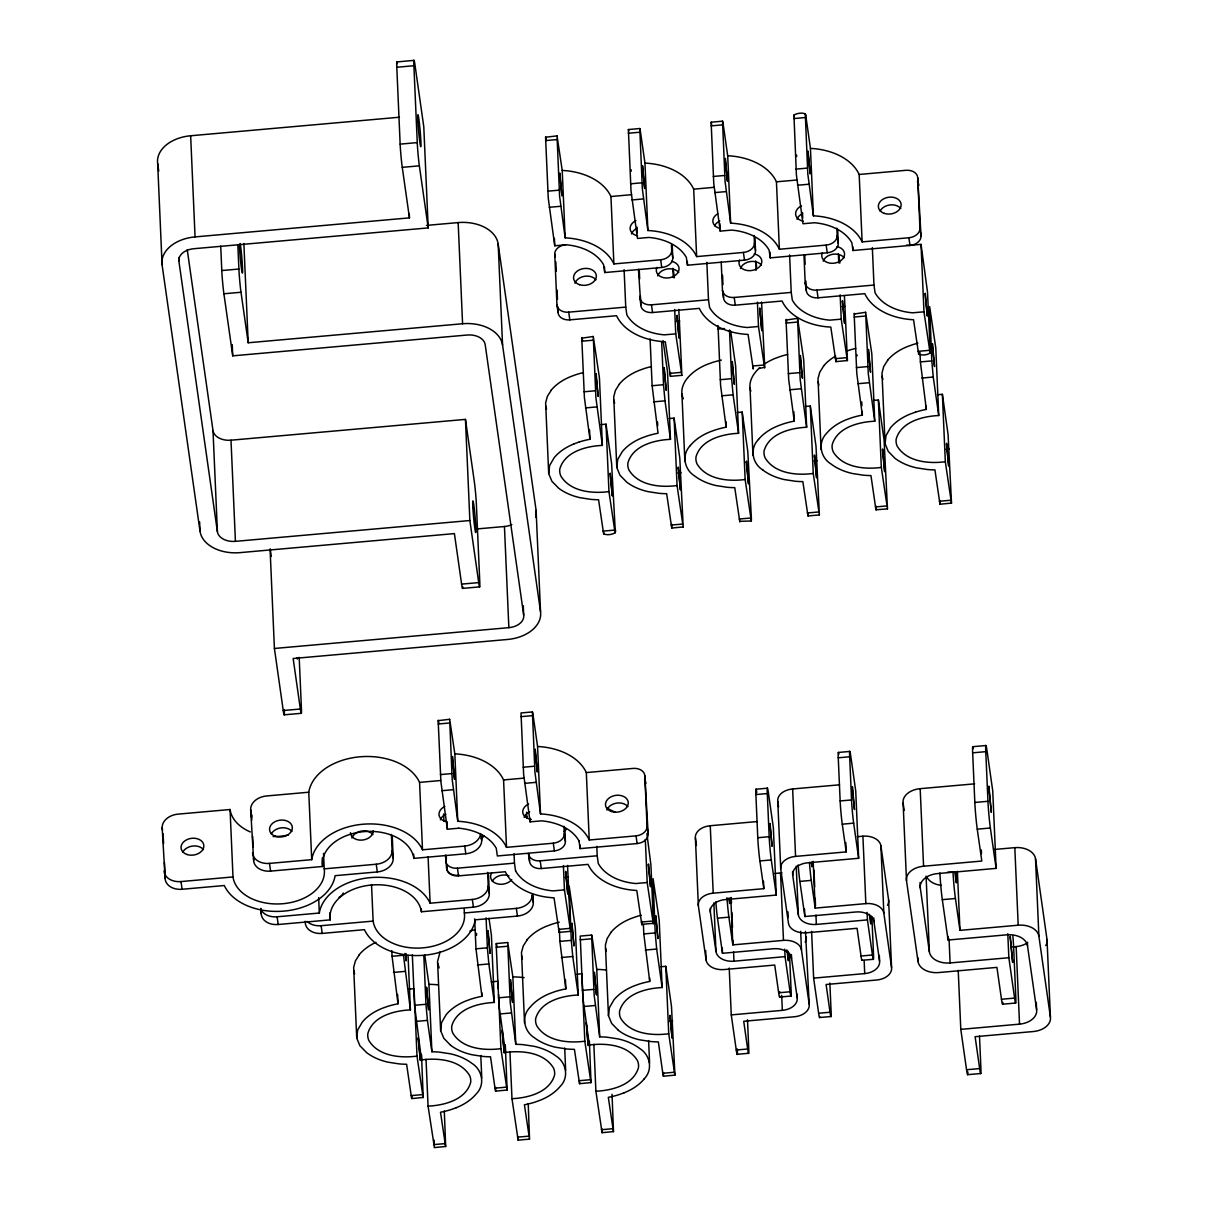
<?xml version="1.0" encoding="UTF-8"?>
<svg xmlns="http://www.w3.org/2000/svg" width="1208" height="1208" viewBox="0 0 1208 1208"><rect width="100%" height="100%" fill="white"/><g stroke="black" fill="none" stroke-linecap="round" stroke-linejoin="round"><path stroke-width="1.5" d="M579.689 1082.021L579.508 1083.697L574.434 1049.359A68.901 46.629 -2.5 0 1 566.884 1048.982L555.906 1047.306A51.551 34.896 -2.5 0 1 534.404 1037.763C523.879 1031.285 520.965 1016.185 530.101 1007.215A51.899 35.123 -2.5 0 1 549.972 993.459L555.046 991.602A67.104 45.421 -2.5 0 1 565.827 988.884L565.419 979.507M603.834 532.411C601.554 536.095 618.707 535.416 615.174 529.376L611.595 463.404L606.023 424.174L601.131 424.612M808.107 514.276L807.986 515.952L802.852 481.614A68.901 46.629 -2.5 0 1 795.302 481.252L784.324 479.561A51.551 34.896 -2.5 0 1 762.822 470.018M753.354 367.851L753.233 368.999L748.069 334.45A57.305 38.792 -2.5 0 1 699.326 308.372L652.562 312.525A11.461 8.426 -8.1 0 1 640.784 305.096L638.473 269.308M918.835 353.159C916.706 355.967 933.618 356.043 930.175 349.595L927.502 291.974L921.025 244.378L909.624 245.39A47.988 32.48 -2.5 0 1 906.634 245.058M434.336 1146.905L428.07 1106.12L426.031 1059.295M642.052 924.331L653.452 923.32L650.916 865.004L646.899 833.671M740.006 521.312L751.301 520.995L751.406 518.685L747.782 451.309L742.195 412.079L737.318 412.517M457.772 821.274L454.827 753.852L449.663 719.288L452.185 779.432L457.772 821.274A57.305 38.792 -2.5 0 1 506.514 847.352L553.279 843.199A11.461 8.426 -8.1 0 0 564.317 833.762L563.985 826.272M565.148 237.855L562.218 170.434L557.039 135.87L559.576 196.013L565.148 237.855A57.305 38.792 -2.5 0 1 613.89 263.933L660.655 259.78A11.461 8.426 -8.1 0 0 671.693 250.343L671.452 244.726M602.384 445.405L599.44 377.968L593.279 336.488L595.906 397.794L602.384 445.405C586.529 446.084 564.861 451.535 559.832 468.87A27.558 18.648 -2.5 0 0 560.859 476.058C570.387 491.792 592.449 493.785 608.953 491.596L615.114 533.09M515.786 1044.316L512.856 976.879L507.722 942.542L510.244 1002.685L515.786 1044.316A68.901 46.629 -2.5 0 1 523.351 1044.678L534.329 1046.37A51.551 34.896 -2.5 0 1 555.831 1055.913C566.341 1062.391 569.255 1077.491 560.135 1086.46A51.899 35.123 -2.5 0 1 540.248 1100.216L535.189 1102.058A67.104 45.421 -2.5 0 1 524.408 1104.792L529.542 1139.144L528.213 1103.583M563.396 865.532L564.453 889.873L570.599 931.353L567.534 865.426M674.668 309.505L675.74 333.861L681.886 375.341L678.821 309.399M674.109 418.119L677.054 485.556L683.199 527.035L679.802 458.164L674.109 418.119L669.217 418.557M718.02 325.526L720.602 385.548L726.144 427.179A67.104 45.421 -2.5 0 0 715.362 429.912L710.289 431.739A51.899 35.123 -2.5 0 0 690.342 445.495M810.296 406.039L813.241 473.461L819.386 514.94L815.989 446.084L810.296 406.039L805.404 406.462M874.758 421.214L871.814 353.778L865.653 312.298L868.28 373.619L874.758 421.214C858.903 421.894 837.235 427.345 832.206 444.68A27.558 18.648 -2.5 0 0 833.233 451.883C842.761 467.602 864.822 469.61 881.327 467.421L887.487 508.9L884.075 440.029L878.382 399.984L873.505 400.422M557.054 135.885L545.563 137.229L548.266 198.203L554.744 245.798L566.144 244.786A47.988 32.48 -2.5 0 1 603.623 264.854L604.74 272.555L661.758 267.481A11.461 8.426 -8.1 0 0 672.796 258.044L672.222 244.937M754.109 235.5L754.441 243.004A11.461 8.426 -8.1 0 1 743.403 252.442L696.639 256.594A57.305 38.792 -2.5 0 0 647.896 230.517L644.951 163.08L640.164 129.709L639.787 128.531L628.386 129.543L631.014 190.849L637.477 238.444L648.892 237.432A47.988 32.48 -2.5 0 1 686.355 257.515L687.488 265.201L744.505 260.143A11.461 8.426 -8.1 0 0 755.529 250.705L754.955 237.583M639.787 128.531L642.324 188.674L647.896 230.517M593.279 336.488L581.773 338.195L584.415 397.643L589.957 439.274A67.104 45.421 -2.5 0 0 579.176 441.992M449.663 719.288L438.172 720.648L440.89 781.621L447.353 829.216L458.753 828.205M836.857 228.161L837.189 235.651A11.461 8.426 -8.1 0 1 826.151 245.088L779.386 249.241A57.305 38.792 -2.5 0 0 730.644 223.163L727.699 155.741L722.913 122.355L722.535 121.177L711.135 122.204L713.762 183.51L720.225 231.106L731.625 230.094A47.988 32.48 -2.5 0 1 769.103 250.162L770.221 257.863L827.238 252.789A11.461 8.426 -8.1 0 0 838.276 243.352L837.703 230.245M722.535 121.177L725.057 181.321L730.644 223.163M537.575 746.499A57.305 38.792 -2.5 0 1 586.318 772.576L633.083 768.424A11.461 8.426 -8.1 0 1 644.846 775.838L647.05 826.408A11.461 8.426 -8.1 0 1 636.027 835.86L589.247 840.013A57.305 38.792 -2.5 0 0 540.52 813.935L537.575 746.499L532.788 713.128L532.411 711.935L521.01 712.962L523.623 774.268L530.101 821.863L541.501 820.851A47.988 32.48 -2.5 0 1 578.979 840.919M681.886 375.326L670.425 376.337L670.546 372.638M532.411 711.935L534.933 772.093L540.52 813.935M793.928 114.851L796.404 174.994L802.973 223.752L814.373 222.74A47.988 32.48 -2.5 0 1 851.851 242.808L852.969 250.509L909.986 245.451A11.461 8.426 -8.1 0 0 921.025 235.998L917.718 177.727A11.461 8.426 -8.1 0 0 905.94 170.313L859.175 174.465A57.305 38.792 -2.5 0 0 810.447 148.388L805.947 116.814C807.744 110.336 791.829 113.975 794.26 116.028M805.283 113.824L807.805 173.982L813.392 215.824A57.305 38.792 -2.5 0 1 862.119 241.902L908.884 237.749A11.461 8.426 -8.1 0 0 919.922 228.297L917.718 177.727M421.501 1054.554L423.208 1097.468L411.686 1098.585L411.853 1096.305M507.707 942.542L496.307 943.554L496.186 944.701L498.934 1004.86L505.412 1052.47C521.916 1050.28 543.977 1052.274 553.506 1068.008A27.558 18.648 -2.5 0 1 554.532 1075.196C549.504 1092.53 527.836 1097.996 511.981 1098.676L509.942 1051.836M683.245 526.93L671.739 528.047L671.859 524.347M758.926 368.485L764.74 367.292L761.569 302.06M813.241 473.461C796.736 475.65 774.675 473.657 765.132 457.923A27.558 18.648 -2.5 0 1 764.12 450.735C769.134 433.385 790.817 427.934 806.657 427.255L803.713 359.833L797.567 318.353L786.061 320.06L788.688 379.508L794.245 421.139A67.104 45.421 -2.5 0 0 783.464 423.857L778.39 425.699A51.899 35.123 -2.5 0 0 758.443 439.44M434.231 1147.6L445.676 1146.467L444.302 1111.043M797.567 318.353L800.194 379.659L806.657 427.255M445.42 855.158L446.764 868.476A11.461 8.426 -8.1 0 0 458.542 875.891L505.306 871.738A57.305 38.792 -2.5 0 0 554.034 897.816L559.198 932.365L559.289 929.39M505.321 1045.222L507.118 1090.024L495.597 1091.141L495.718 1087.442M644.045 1079.001C653.15 1070.062 650.281 1054.886 639.696 1048.484A51.551 34.896 -2.5 0 0 618.224 1038.925L607.262 1037.234A68.901 46.629 -2.5 0 0 599.697 1036.857L596.767 969.435L592.011 936.275L591.633 935.083L580.217 936.094L582.845 997.415L589.323 1045.011C605.827 1042.836 627.888 1044.829 637.416 1060.564A27.558 18.648 -2.5 0 1 638.443 1067.751C633.415 1085.086 611.746 1090.537 595.891 1091.217L593.853 1044.391M591.633 935.083L594.155 995.241L599.697 1036.857M865.653 312.298L854.147 314.005L856.789 373.453L862.331 415.084A67.104 45.421 -2.5 0 0 851.549 417.817L846.476 419.659A51.899 35.123 -2.5 0 0 826.529 433.4C817.574 442.445 820.338 457.53 830.953 463.947A51.551 34.896 -2.5 0 0 852.425 473.506L863.388 475.197A68.901 46.629 -2.5 0 0 870.953 475.575L875.951 509.776L887.487 508.9M844.422 295.824L847.427 360.528L835.921 361.645L836.042 357.946M511.981 1098.676L518.141 1140.156L518.232 1137.166M579.568 1083.697L591.014 1082.564L589.398 1041.523M595.891 1091.217L602.052 1132.696L602.112 1128.997M602.052 1132.696L613.498 1131.579L612.033 1094.267M876.087 509.912L876.147 506.212M660.897 966.762L665.789 966.325L671.482 1006.37L674.925 1075.12L663.418 1076.237L663.539 1072.538M937.484 394.744L942.376 394.306L948.069 434.351L951.511 503.102L940.005 504.219L940.126 500.52M440.089 951.874L437.553 961.568L440.633 1030.605L443.849 1038.336L450.539 1045.192M551.286 390.184L547.345 396.42L545.639 402.898L548.689 473.566L551.89 481.282L558.579 488.138A51.551 34.896 -2.5 0 0 580.051 497.696L591.014 499.387A68.901 46.629 -2.5 0 0 598.579 499.75L603.653 534.087M619.387 384.129L615.446 390.38L613.724 396.858L616.79 467.511L619.991 475.242L626.68 482.098A51.551 34.896 -2.5 0 0 648.137 491.656L659.115 493.332A68.901 46.629 -2.5 0 0 666.665 493.71L671.739 528.047M690.417 445.526C681.312 454.465 684.181 469.64 694.766 476.043A51.551 34.896 -2.5 0 0 716.238 485.601L727.201 487.292A68.901 46.629 -2.5 0 0 734.766 487.654L739.84 521.992M359.335 954.682L355.394 960.934L353.672 967.412L356.722 1038.065L359.939 1045.796L366.628 1052.636A51.551 34.896 -2.5 0 0 388.085 1062.194L399.063 1063.886A68.901 46.629 -2.5 0 0 406.613 1064.263L411.626 1098.465M758.518 439.47C749.398 448.425 752.267 463.6 762.867 470.003M823.66 365.994L819.719 372.245L818.012 378.723L821.062 449.376M887.654 360.316L883.712 366.553L881.991 373.03L885.056 443.698L888.258 451.414L894.947 458.27A51.551 34.896 -2.5 0 0 916.404 467.828L927.382 469.519A68.901 46.629 -2.5 0 0 934.932 469.882L939.945 504.098M527.156 939.779L523.215 946.03L521.494 952.508L524.544 1023.161M611.067 932.334L607.126 938.571L605.404 945.049L608.454 1015.702L611.671 1023.433L618.36 1030.288M574.102 443.834L579.191 442.007M456.352 1107.676L451.279 1109.518A67.104 45.421 -2.5 0 1 440.497 1112.236L445.631 1146.588M624.174 1092.772L619.1 1094.614A67.104 45.421 -2.5 0 1 608.319 1097.332L613.453 1131.685M846.899 350.969L848.605 350.396A67.104 45.421 -2.5 0 1 855.717 348.433M915.543 412.139L910.47 413.966A51.899 35.123 -2.5 0 0 890.523 427.723L886.008 435.605L885.056 443.698M396.873 61.925L413.982 60.4M162.083 264.794A36.678 24.824 -2.5 0 1 195.062 236.904L409.452 217.863L402.264 167.353A16.504 0.8 84.9 0 1 400.15 144.13L396.798 67.255L413.891 65.73A16.504 0.8 84.9 0 1 414.948 64.688L423.781 126.749L428.206 227.904L193.748 248.727A16.504 11.174 -2.5 0 0 178.905 261.26L217.41 531.716A16.504 11.174 -2.5 0 0 235.424 541.35L469.867 520.527L478.715 582.603L461.607 584.113L454.404 533.604L240.03 552.63A36.678 24.824 -2.5 0 1 200.03 531.233L162.083 264.794L157.674 163.639A36.678 24.824 -2.5 0 1 190.653 135.764L399.44 117.221M400.15 144.13L417.258 142.604L413.891 65.73M545.578 140.596L556.979 139.584M628.326 133.242L639.727 132.231M711.074 125.889L722.475 124.877M793.822 118.55L805.223 117.538M402.264 167.353L419.357 165.828L428.206 227.904M547.783 191.166L559.198 190.154M630.531 183.812L641.931 182.801M713.279 176.474L724.679 175.462M796.027 169.12L807.427 168.108M562.218 170.434A57.305 38.792 -2.5 0 1 610.946 196.511L631.527 194.684M644.951 163.08A57.305 38.792 -2.5 0 1 693.694 189.158L714.275 187.331M727.699 155.741A57.305 38.792 -2.5 0 1 776.442 181.819L797.008 179.992M549.247 207.293L560.663 206.281M631.995 199.954L643.396 198.927M714.743 192.601L726.144 191.589M797.491 185.247L808.892 184.235M426.469 225.398L458.164 222.589A36.678 24.824 -2.5 0 1 498.164 243.986L536.11 510.44L540.52 611.58A36.678 24.824 -2.5 0 1 507.541 639.47L293.151 658.511L300.354 709.02L283.246 710.546L274.412 648.47L270.079 549.202M274.412 648.47L508.855 627.662A16.504 11.174 -2.5 0 0 523.698 615.114L485.193 344.658A16.504 11.174 -2.5 0 0 467.194 335.024L232.736 355.847L223.903 293.771A16.504 0.8 84.9 0 1 221.789 270.547L238.897 269.037L237.825 244.65M223.903 293.771L240.996 292.261L248.199 342.77L462.573 323.744A36.678 24.824 -2.5 0 1 502.573 345.141L540.52 611.58M565.782 244.726A11.461 8.426 -8.1 0 0 554.744 254.178L556.948 304.748A11.461 8.426 -8.1 0 0 568.726 312.162L625.744 307.104L626.831 314.805A47.988 32.48 -2.5 0 0 664.34 334.843L675.74 333.861M639.696 297.394A11.461 8.426 -8.1 0 0 651.459 304.824L708.477 299.75L709.579 307.451A47.988 32.48 -2.5 0 0 747.088 327.504L758.488 326.507L764.634 367.987M721.206 261.955L722.444 290.056A11.461 8.426 -8.1 0 0 734.207 297.47L791.225 292.411L792.327 300.113A47.988 32.48 -2.5 0 0 829.82 320.15L841.221 319.154L847.382 360.633M803.954 254.616L805.177 282.702A11.461 8.426 -8.1 0 0 816.955 290.116L873.973 285.058L875.075 292.759A47.988 32.48 -2.5 0 0 912.569 312.812L923.969 311.815L930.115 353.295M556.948 304.748L558.051 312.449A11.461 8.426 -8.1 0 0 569.814 319.863L616.578 315.711A57.305 38.792 -2.5 0 0 665.321 341.788L670.425 376.337M722.444 290.056L723.532 297.757A11.461 8.426 -8.1 0 0 735.31 305.171L782.074 301.019A57.305 38.792 -2.5 0 0 830.802 327.096L835.921 361.645M805.177 282.702L806.28 290.403A11.461 8.426 -8.1 0 0 818.058 297.817L864.822 293.665A57.305 38.792 -2.5 0 0 913.55 319.743L918.654 354.291M676.48 321.343L679.742 321.056M841.976 306.651L845.222 306.364M581.818 341.2L593.219 340.188M718.005 329.104L724.528 328.531M786.106 323.065L797.506 322.053M854.192 317.024L865.592 316.013M669.821 373.378L681.221 372.351M752.569 366.024L763.969 365.012M835.302 358.67L846.702 357.659M918.05 351.332L929.45 350.32M584.023 391.785L595.438 390.758M616.79 467.511L617.741 459.418L622.331 451.566A51.899 35.123 -2.5 0 1 642.203 437.809L647.277 435.952A67.104 45.421 -2.5 0 1 658.058 433.234L652.124 385.729L663.524 384.718L661.652 341.637M720.21 379.69L731.625 378.678L729.496 329.965M788.311 373.634L799.711 372.623M856.396 367.594L867.812 366.583M915.543 412.139A67.104 45.421 -2.5 0 1 926.325 409.406L920.39 361.917L931.791 360.905L929.647 306.621L935.792 348.1L938.737 415.537C922.897 416.216 901.213 421.668 896.2 439.002A27.558 18.648 -2.5 0 0 897.212 446.19C906.755 461.924 928.816 463.917 945.32 461.743L951.466 503.223M585.487 407.911L596.903 406.9M653.588 401.856L664.989 400.845L670.47 439.35C654.63 440.029 632.947 445.48 627.934 462.815A27.558 18.648 -2.5 0 0 628.945 470.018C638.488 485.737 660.549 487.745 677.054 485.556M721.674 395.816L733.09 394.805L738.571 433.31C722.716 433.989 701.048 439.44 696.019 456.775A27.558 18.648 -2.5 0 0 697.046 463.963C706.574 479.697 728.635 481.69 745.14 479.516L751.301 520.995M789.775 389.776L801.176 388.75M857.861 383.721L869.277 382.709M921.855 378.044L933.255 377.032L938.737 415.537M187.24 249.648L213.001 430.561A16.504 11.174 -2.5 0 0 231 440.195L465.457 419.387L474.291 481.448A16.504 0.8 84.9 0 1 476.405 504.672L479.757 581.546A16.504 0.8 84.9 0 1 478.715 582.603M677.794 473.053L681.055 472.751M813.981 460.958L817.242 460.671M946.06 449.225L949.322 448.938M476.314 528.998L504.446 526.507A16.504 11.174 -2.5 0 0 511.815 524.604M603.034 531.112L614.449 530.101M671.135 525.072L682.535 524.061M739.221 519.032L750.636 518.021M807.322 512.977L818.722 511.966M875.407 506.937L886.823 505.925M939.401 501.26L950.802 500.233M819.386 514.94L807.986 515.952M462.558 588.402L479.667 586.877M284.212 714.819L301.305 713.309M438.202 724L449.603 722.988M520.95 716.661L532.351 715.649M440.407 774.585L451.807 773.573M523.155 767.231L534.555 766.219M440.678 780.504L419.569 782.391A56.852 38.475 -2.5 0 0 359.833 756.812A56.852 38.475 -2.5 0 0 308.765 792.221L266.56 795.966A16.504 12.125 -8.1 0 0 250.66 809.571L253.65 860.428A16.504 12.125 -8.1 0 0 270.592 871.104L322.596 866.483A45.844 31.03 -2.5 0 1 363.819 831.633A45.844 31.03 -2.5 0 1 413.831 858.39L465.82 853.769A16.504 12.125 -8.1 0 0 481.72 840.179L481.479 834.773M454.827 753.852A57.305 38.792 -2.5 0 1 503.57 779.93L524.136 778.103M838.352 752.463L849.753 751.436M250.328 831.935A45.844 31.03 -2.5 0 1 230.064 809.511L178.059 814.132A16.504 12.125 -8.1 0 0 162.159 827.737L165.149 878.594A16.504 12.125 -8.1 0 0 182.091 889.269L224.311 885.524A56.852 38.475 -2.5 0 0 284.046 911.089A56.852 38.475 -2.5 0 0 335.114 875.679L377.319 871.934A16.504 12.125 -8.1 0 0 393.219 858.329L392.268 836.751M441.871 790.712L453.272 789.7M524.619 783.358L536.02 782.346M780.73 868.945A16.504 11.174 -2.5 0 1 795.574 856.396L846.204 851.897L842.263 824.173A16.504 0.8 84.9 0 1 840.149 800.949L838.261 757.793L849.662 756.782A16.504 0.8 84.9 0 1 850.719 755.74L855.717 790.847L858.661 858.284L807.578 862.814A16.504 11.174 -2.5 0 0 792.735 875.362L798.352 914.788A16.504 11.174 -2.5 0 0 816.351 924.422L867.435 919.892L872.433 955L861.032 956.011L857.076 928.288L806.446 932.787A16.504 11.174 -2.5 0 1 788.447 923.154L780.73 868.945L777.786 801.508A16.504 11.174 -2.5 0 1 792.629 788.96L839.515 784.807M972.757 746.695L985.879 745.532M906.498 880.647A18.981 12.85 -2.5 0 1 923.576 866.227L981.802 861.047L977.257 829.171A18.981 0.921 84.9 0 1 974.826 802.459L972.666 752.826L985.773 751.663A18.981 0.921 84.9 0 1 986.981 750.455L992.734 790.847L996.117 868.386L937.378 873.61A18.981 12.85 -2.5 0 0 920.3 888.031L929.39 951.859A18.981 12.85 -2.5 0 0 950.092 962.942L1008.846 957.717L1014.599 998.095L1001.477 999.258L996.932 967.381L938.707 972.561A18.981 12.85 -2.5 0 1 918.02 961.477L906.498 880.647L903.116 803.109A18.981 12.85 -2.5 0 1 920.179 788.673L974.66 783.841M755.981 789.217L767.382 788.205M698.36 905.713A16.504 11.174 -2.5 0 1 713.203 893.165L763.834 888.665L759.892 860.942A16.504 0.8 84.9 0 1 757.778 837.718L755.891 794.562L767.291 793.55A16.504 0.8 84.9 0 1 768.348 792.493L773.346 827.616L776.291 895.053L725.208 899.582A16.504 11.174 -2.5 0 0 710.364 912.131L715.982 951.557A16.504 11.174 -2.5 0 0 733.981 961.19L785.064 956.645L790.062 991.768L778.662 992.78L774.721 965.056L724.09 969.556A16.504 11.174 -2.5 0 1 706.076 959.922L698.36 905.713L695.415 838.276A16.504 11.174 -2.5 0 1 710.259 825.728L757.144 821.561M840.149 800.949L851.549 799.938L849.662 756.782M252.548 852.727A16.504 12.125 -8.1 0 0 269.505 863.403L311.709 859.658A56.852 38.475 -2.5 0 1 362.777 824.249A56.852 38.475 -2.5 0 1 422.513 849.813L464.733 846.068A16.504 12.125 -8.1 0 0 480.603 833.565M974.826 802.459L987.948 801.297L985.773 751.663M164.046 870.893A16.504 12.125 -8.1 0 0 181.004 881.568L232.993 876.948A45.844 31.03 -2.5 0 0 283.004 903.705A45.844 31.03 -2.5 0 0 324.227 868.854L376.232 864.233A16.504 12.125 -8.1 0 0 392.117 850.628L391.407 834.456M842.263 824.173L853.663 823.161L858.661 858.284M564.831 828.356L565.404 841.463A11.461 8.426 -8.1 0 1 554.366 850.9L497.349 855.974L496.261 848.273A47.988 32.48 -2.5 0 0 458.753 828.22M579.01 840.919L580.097 848.62L637.114 843.562A11.461 8.426 -8.1 0 0 648.152 834.109L644.846 775.838M757.778 837.718L769.179 836.706L767.291 793.55M445.661 860.775A11.461 8.426 -8.1 0 0 457.439 868.19L514.457 863.131L515.559 870.832M641.886 925.011L636.782 890.462A57.305 38.792 -2.5 0 1 588.039 864.384L541.275 868.537A11.461 8.426 -8.1 0 1 529.512 861.123L528.409 853.422A11.461 8.426 -8.1 0 0 540.187 860.836L597.205 855.777L598.292 863.478A47.988 32.48 -2.5 0 0 635.801 883.531L647.201 882.535L653.347 924.014M857.272 836.691L862.905 836.193A16.504 11.174 -2.5 0 1 880.904 845.827L888.62 900.035L891.564 967.472A16.504 11.174 -2.5 0 1 876.721 980.005L826.091 984.505L830.032 1012.229L818.631 1013.24L813.633 978.133L811.595 931.308M977.257 829.171L990.364 828.009L996.117 868.386M565.193 877.37L568.455 877.084M759.892 860.942L771.293 859.93L776.291 895.053M994.154 849.481L1014.811 847.654A18.981 12.85 -2.5 0 1 1035.513 858.722L1047.019 939.552L1050.416 1017.106A18.981 12.85 -2.5 0 1 1033.338 1031.526L975.113 1036.706L979.658 1068.582L966.551 1069.744L960.798 1029.367L958.216 970.281M564.453 889.873L553.053 890.885A47.988 32.48 -2.5 0 1 515.574 870.817M260.928 909.398A16.504 12.125 -8.1 0 0 277.1 916.796L319.32 913.037A56.852 38.475 -2.5 0 1 370.373 877.627A56.852 38.475 -2.5 0 1 430.124 903.207L472.328 899.462A16.504 12.125 -8.1 0 0 488.228 885.857L487.639 872.372M774.902 873.46L780.534 872.961A16.504 11.174 -2.5 0 1 782.014 872.871M260.566 909.005L261.245 913.807A16.504 12.125 -8.1 0 0 278.202 924.498L330.207 919.877A45.844 31.03 -2.5 0 1 371.43 885.026A45.844 31.03 -2.5 0 1 421.426 911.768L473.43 907.163A16.504 12.125 -8.1 0 0 489.316 893.558L488.5 874.683M798.171 864.988A16.504 0.8 84.9 0 0 799.862 881.402L811.263 880.39L815.204 908.114L865.849 903.614A16.504 11.174 -2.5 0 1 883.848 913.248L891.564 967.472M307.134 921.432A16.504 12.125 -8.1 0 0 321.117 925.705L373.121 921.1A45.844 31.03 -2.5 0 0 423.117 947.842A45.844 31.03 -2.5 0 0 464.34 912.991L516.345 908.371A16.504 12.125 -8.1 0 0 532.23 894.781L533.332 902.482A16.504 12.125 -8.1 0 1 517.432 916.072L475.227 919.832A56.852 38.475 -2.5 0 1 424.159 955.241A56.852 38.475 -2.5 0 1 364.423 929.662L322.204 933.406A16.504 12.125 -8.1 0 1 305.262 922.731L305.05 921.296M947.389 872.282L953.006 871.783A18.981 0.921 84.9 0 0 955.437 898.495L959.982 930.371L1018.208 925.207A18.981 12.85 -2.5 0 1 1038.895 936.275L1050.416 1017.106M558.534 929.39L569.934 928.378M641.282 922.051L652.682 921.04M559.198 932.365L570.599 931.353M715.8 901.757A16.504 0.8 84.9 0 0 717.492 918.171L728.892 917.159L732.848 944.883L783.479 940.383A16.504 11.174 -2.5 0 1 801.478 950.016L809.194 1004.225A16.504 11.174 -2.5 0 1 794.351 1016.774L743.72 1021.273L747.661 1048.997L736.261 1050.009L731.263 1014.901L729.224 968.061M939.9 872.946A18.981 0.921 84.9 0 0 942.315 899.658L955.437 898.495M799.862 881.402L804.86 916.525L855.944 911.98A16.504 11.174 -2.5 0 1 873.943 921.613L879.56 961.04A16.504 11.174 -2.5 0 1 864.717 973.588L813.633 978.133M356.738 1038.065L357.689 1029.971L362.279 1022.119A51.899 35.123 -2.5 0 1 382.151 1008.348L387.224 1006.506A67.104 45.421 -2.5 0 1 398.006 1003.788L392.071 956.283L403.472 955.271L410.418 1009.903C394.578 1010.583 372.894 1016.034 367.881 1033.369A27.558 18.648 -2.5 0 0 368.893 1040.571C378.436 1056.29 400.497 1058.299 417.002 1056.109L423.147 1097.589M440.648 1030.62L441.599 1022.527L446.19 1014.66A51.899 35.123 -2.5 0 1 466.061 1000.904L471.135 999.061A67.104 45.421 -2.5 0 1 481.916 996.328L475.982 948.824L487.383 947.812L486.084 917.854M565.827 988.869L559.893 941.379L571.293 940.368L569.149 886.083L575.295 927.563L578.239 994.999C562.399 995.679 540.716 1001.13 535.703 1018.465A27.558 18.648 -2.5 0 0 536.714 1025.668C546.258 1041.387 568.319 1043.395 584.823 1041.205L590.969 1082.685M608.47 1015.717L609.421 1007.623L614.011 999.771A51.899 35.123 -2.5 0 1 633.883 986L638.957 984.158A67.104 45.421 -2.5 0 1 649.738 981.425L643.804 933.935L655.204 932.923L653.06 878.639L659.206 920.119L662.15 987.555C646.31 988.235 624.627 993.686 619.613 1011.02A27.558 18.648 -2.5 0 0 620.625 1018.208C630.168 1033.942 652.229 1035.936 668.734 1033.761L674.879 1075.241M496.246 947.253L507.647 946.241M580.157 939.809L591.558 938.797M393.536 972.41L404.937 971.398M477.447 964.965L488.847 963.954L494.329 1002.459C478.489 1003.123 456.805 1008.589 451.792 1025.924A27.558 18.648 -2.5 0 0 452.804 1033.112C462.347 1048.846 484.408 1050.839 500.912 1048.65L507.058 1090.129M561.358 957.506L572.758 956.494L578.239 994.999M645.268 950.062L656.669 949.05L662.15 987.555M717.492 918.171L722.49 953.293L773.573 948.748A16.504 11.174 -2.5 0 1 791.572 958.382L797.189 997.808A16.504 11.174 -2.5 0 1 782.346 1010.356L731.263 1014.901M942.315 899.658L948.069 940.035L1006.823 934.826A18.981 12.85 -2.5 0 1 1027.525 945.894L1036.615 1009.722A18.981 12.85 -2.5 0 1 1019.537 1024.142L960.798 1029.367M409.165 989.11L414.057 988.673L417.002 1056.109M491.46 981.802L497.968 981.228L498.3 988.718M576.986 974.207L581.879 973.769L584.823 1041.205M861.999 960.3L873.399 959.288M1012.5 946.921L1016.155 946.604A18.981 12.85 -2.5 0 0 1027.661 942.693M428.07 1106.12C443.925 1105.441 465.609 1099.99 470.622 1082.655A27.558 18.648 -2.5 0 0 469.595 1075.452C460.067 1059.733 438.006 1057.725 421.501 1059.914L414.555 1005.283L425.956 1004.271L423.827 955.573M498.466 997.838L509.867 996.811M582.377 990.379L593.777 989.367M416.02 1021.409L427.421 1020.398L431.89 1051.76A68.901 46.629 -2.5 0 1 439.44 1052.138L450.418 1053.814A51.551 34.896 -2.5 0 1 471.92 1063.357C482.43 1069.835 485.344 1084.935 476.224 1093.904A51.899 35.123 -2.5 0 1 456.337 1107.676M499.931 1013.965L511.331 1012.953M583.841 1006.506L595.242 1005.494M779.628 997.068L791.029 996.041M669.474 1021.243L672.735 1020.956M819.583 1017.529L830.983 1016.517M1002.58 1004.195L1015.702 1003.033M737.212 1054.297L748.628 1053.285M411.082 1095.626L422.483 1094.614M450.493 1045.207A51.551 34.896 -2.5 0 0 471.996 1054.75L482.974 1056.441A68.901 46.629 -2.5 0 0 490.524 1056.804L494.993 1088.166L506.394 1087.155M578.904 1080.722L590.304 1079.71M618.315 1030.318A51.551 34.896 -2.5 0 0 639.817 1039.846L650.795 1041.538A68.901 46.629 -2.5 0 0 658.345 1041.9L662.814 1073.278L674.215 1072.251M967.653 1074.667L980.76 1073.504M433.551 1144.625L444.967 1143.614M517.462 1137.166L528.878 1136.154M601.373 1129.722L612.788 1128.71M518.141 1140.141L529.542 1139.129M606.189 969.979L604.317 969.798A68.901 46.629 -2.5 0 0 596.752 969.435M438.368 984.882L436.496 984.701A68.901 46.629 -2.5 0 0 428.946 984.339L424.733 954.818M524.121 977.65L520.406 977.257A68.901 46.629 -2.5 0 0 512.856 976.879M711.135 122.189L711.799 125.164M628.386 129.543L628.764 130.721M545.639 136.882L546.303 139.856M854.252 313.31L854.63 314.503M786.166 319.365L786.831 322.34M581.879 337.5L582.558 340.475M438.262 720.3L438.927 723.275M496.307 943.554L496.986 946.528M663.418 1076.237L662.814 1073.278M495.597 1091.141L494.993 1088.166M683.381 398.746C679.847 391.845 682.731 383.631 687.473 378.089A51.899 35.123 -2.5 0 1 707.36 364.318L712.433 362.476A67.104 45.421 -2.5 0 1 721.357 360.12M439.153 967.895L437.704 963.184M882.912 379.433L882.112 376.262M818.918 385.11L818.118 381.939M750.832 391.15C748.296 384.506 751.24 377.213 755.574 372.049A51.899 35.123 -2.5 0 1 759.711 367.7M614.645 403.245L613.845 400.075M546.544 409.286L545.744 406.13M606.325 951.451L605.525 948.28M522.415 958.895L521.614 955.724M354.593 973.799L353.793 970.628M586.499 1023.931L586.106 1022.753L588.19 1045.569L586.68 1025.079M919.922 228.297L921.025 235.998M908.884 237.749L909.986 245.451M837.189 235.651L838.276 243.352M838.714 254.812L839.892 263.057M826.151 245.088L827.238 252.789M903.116 803.109L904.158 810.447M816.955 290.116L818.058 297.817M754.441 243.004L755.529 250.705M755.981 262.151L756.631 266.772M743.403 252.442L744.505 260.143M734.207 297.47L735.31 305.171M730.659 330.992L735.627 365.873L738.571 433.31M805.479 931.383L809.194 1004.225M777.786 801.508L778.556 806.929M671.693 250.343L672.796 258.044M673.234 269.505L674.411 277.749M660.655 259.78L661.758 267.481M663.086 340.671L667.526 371.913L670.47 439.35M651.459 304.824L652.562 312.525M695.415 838.276L696.442 845.509M647.05 826.408L648.152 834.109M568.726 312.162L569.814 319.863M554.744 254.178L555.182 257.259M636.027 835.86L637.114 843.562M564.317 833.762L565.404 841.463M553.279 843.199L554.366 850.9M540.187 860.836L541.275 868.537M516.345 908.371L517.432 916.072M481.026 835.362L481.72 840.179M488.228 885.857L489.316 893.558M488.998 918.261L491.384 935.022L494.329 1002.459M464.733 846.068L465.82 853.769M472.328 899.462L473.43 907.163M457.439 868.19L458.542 875.891M392.117 850.628L393.219 858.329M376.232 864.233L377.319 871.934M270.245 549.157L271.287 556.45M321.117 925.705L322.204 933.406M269.505 863.403L270.592 871.104M277.1 916.796L278.202 924.498M250.66 809.571L251.883 819.96M157.674 163.639L158.731 171.098M181.004 881.568L182.091 889.269M162.159 827.737L162.506 830.138M163.05 833.988L163.608 843.516M933.255 377.032L931.791 360.905M733.09 394.805L731.625 378.678M664.989 400.845L663.524 384.718M656.669 949.05L655.204 932.923M572.758 956.494L571.293 940.368M488.847 963.954L487.383 947.812M427.421 1020.398L425.956 1004.271M811.187 862.27L812.063 866.785L812.093 862.301M728.711 898.133L729.692 903.554L729.677 898.193M404.982 953.459L406.19 960.919L406.039 953.565M954.697 871.678L956.359 882.852L955.996 871.844M869.322 914.26L870.757 923.984L870.53 915.543M786.831 949.85L788.386 960.753L788.069 951.179M548.689 473.566L549.64 465.473L554.23 457.621A51.899 35.123 -2.5 0 1 574.117 443.849M857.016 354.925L857.076 355.801M796.661 156.557L796.585 155.047M631.165 171.264L631.105 169.739M1035.513 858.722L1038.895 936.275M1036.283 1002.338L1036.615 1009.722M1027.359 942.21L1027.525 945.894M1014.811 847.654L1018.208 925.207M1016.155 946.604L1019.537 1024.142M1007.789 933.709L1008.846 957.717M981.319 849.979L981.47 853.663M979.507 1036.132L980.866 1067.374A18.981 0.921 84.9 0 1 979.658 1068.582M942.376 394.306L945.32 461.743M957.4 871.285L959.982 930.371M921.025 244.378L923.969 311.815M926.159 405.661L926.325 409.406M949.05 938.933L950.092 962.942M947.918 936.351L948.069 940.035M919.983 352.54L920.39 361.917M926.083 876.162L929.39 951.859M920.179 788.673L923.576 866.227M920.058 882.489L920.3 888.031M917.854 957.793L918.02 961.477M872.342 247.595L873.973 285.058M878.382 399.984L881.327 467.421M859.175 174.465L862.119 241.902M861.757 401.977L861.923 405.722M862.165 411.339L862.331 415.084M880.904 845.827L883.848 913.248M852.803 246.764L852.969 250.509M879.318 955.422L879.56 961.04M873.777 917.869L873.943 921.613M871.844 916.419L873.49 953.958A16.504 0.8 84.9 0 1 872.433 955M838.367 253.604L838.775 262.966M840.164 294.812L841.221 319.154M867.102 912.387L867.435 919.892M862.905 836.193L865.849 903.614M864.143 960.481L864.717 973.588M845.796 842.535L846.204 851.897M810.447 148.388L813.392 215.824M804.724 254.812L805.132 264.19M805.872 281.041L806.28 290.403M802.474 212.517L802.731 218.135M829.851 983.04L831.089 1011.187A16.504 0.8 84.9 0 1 830.032 1012.229M789.594 254.948L791.225 292.411M793.837 411.762L794.245 421.139M813.981 870.107L814.705 886.959M815.204 898.193L815.521 905.698M815.944 915.06L816.351 924.422M813.165 861.289L815.204 908.114M776.442 181.819L779.386 249.241M804.528 909.035L804.86 916.525M800.662 931.293L801.478 950.016M769.979 252.23L770.221 257.863M792.629 788.96L795.574 856.396M796.223 866.091L798.352 914.788M792.569 871.617L792.735 875.362M797.023 994.063L797.189 997.808M791.421 954.637L791.572 958.382M787.963 911.919L788.205 917.536M789.473 953.188L791.119 990.726A16.504 0.8 84.9 0 1 790.062 991.768M755.619 260.943L756.027 270.32M757.416 302.151L758.488 326.507M784.732 949.156L785.064 956.645M780.534 872.961L783.479 940.383M781.697 995.377L782.346 1010.356M750.032 387.994L752.962 455.416M763.516 881.176L763.834 888.665M742.195 412.079L745.14 479.516M722.55 275.273L722.958 284.635M723.29 292.14L723.532 297.757M719.893 223.616L720.225 231.106M725.902 421.562L726.144 427.179M747.495 1019.809L748.718 1047.955A16.504 0.8 84.9 0 1 747.661 1048.997M706.846 262.287L708.477 299.75M731.202 897.499L731.444 903.116M731.852 912.493L732.501 927.472M733.075 940.579L733.241 944.324M733.573 951.829L733.981 961.19M730.795 898.057L732.848 944.883M693.694 189.158L696.639 256.594M722.248 947.676L722.49 953.293M687.322 261.457L687.488 265.201M713.852 902.859L715.982 951.557M710.259 825.728L713.203 893.165M710.198 908.386L710.364 912.131M681.931 394.034L684.876 461.471M705.668 950.56L706.076 959.922M672.871 268.297L673.279 277.659M657.56 421.985L657.726 425.729M650.085 338.904L652.124 385.729M639.243 269.505L639.651 278.882M640.376 295.733L640.784 305.096M636.994 227.21L637.235 232.827M665.789 966.325L668.734 1033.761M624.098 269.641L625.744 307.104M645.314 839.454L647.201 882.535M649.572 977.68L649.738 981.425M643.396 924.558L643.804 933.935M648.605 1040.571L649.587 1063.055M610.946 196.511L613.89 263.933M604.498 266.938L604.74 272.555M606.023 424.174L608.953 491.596M589.549 429.912L589.957 439.274M596.797 846.415L597.205 855.777M586.318 772.576L589.247 840.013M555.831 261.879L556.254 271.241M557.069 289.965L557.477 299.342M557.794 306.832L558.051 312.449M554.412 238.308L554.744 245.798M589.157 1041.266L589.323 1045.011M579.931 844.875L580.097 848.62M564.695 1048.031L565.676 1070.499M559.41 930.145L559.893 941.379M523.291 605.736L523.698 615.114M529.934 818.118L530.101 821.863M532.97 894.388L533.332 902.482M529.179 853.633L529.512 861.123M526.612 812.214L526.854 817.831M498.164 243.986L502.573 345.141M504.446 526.507L508.855 627.662M514.049 853.754L514.457 863.131M503.57 779.93L506.514 847.352M505.08 1044.965L505.412 1052.47M498.542 994.335L500.912 1048.65M458.164 222.589L462.573 323.744M465.457 419.387L469.867 520.527M481.75 992.583L481.916 996.328M474.669 918.865L475.982 948.824M480.784 1055.475L481.766 1077.959M464.159 908.778L464.34 912.991M447.036 821.727L447.353 829.216M446.19 855.355L446.356 859.099M446.598 864.732L446.764 868.476M443.623 813.95L443.955 821.44M409.286 214.118L409.452 217.863M428.085 856.85L430.124 903.207M428.946 984.339L431.89 1051.76M419.569 782.391L422.513 849.813M434.125 1140.156L434.291 1143.9M421.305 908.96L421.426 911.768M413.634 854.177L413.831 858.39M421.245 1054.297L421.501 1059.914M412.336 954.713L414.555 1005.283M408.047 955.588L410.418 1009.903M397.598 994.41L398.006 1003.773M391.83 950.666L392.071 956.283M371.52 884.573L373.121 921.1M329.89 912.855L330.207 919.877M323.548 853.392L324.227 868.854M322.234 858.058L322.596 866.483M318.64 897.589L319.32 913.037M308.765 792.221L311.709 859.658M299.191 657.348L301.396 707.979A16.504 0.8 84.9 0 1 300.354 709.02M243.865 243.503L248.199 342.77M261.019 908.416L261.245 913.807M232.238 344.612L232.736 355.847M252.593 836.147L253.061 846.944M253.529 857.725L253.65 860.428M231 440.195L235.424 541.35M220.732 246.175L221.789 270.547M230.064 809.511L232.993 876.948M213.001 430.561L217.41 531.716M190.653 135.764L195.062 236.904M199.622 521.871L200.03 531.233M178.739 257.515L178.905 261.26M164.439 862.406L164.907 873.188M165.028 875.891L165.149 878.594M642.007 921.311L642.052 922.731M476.556 935.37L476.511 933.346M462.739 586.756A16.504 0.8 84.9 0 1 461.607 584.113M396.798 67.255A16.504 0.8 84.9 0 1 397.432 63.616M419.357 165.828A16.504 0.8 84.9 0 1 417.258 142.604M536.11 510.44A36.678 24.824 -2.5 0 1 535.657 517.341M240.996 292.261A16.504 0.8 84.9 0 1 238.897 269.037M284.288 709.489A16.504 0.8 84.9 0 1 283.246 710.546M297.546 658.028A16.051 0.785 84.9 0 1 296.987 657.982M240.211 243.533A16.051 0.785 84.9 0 1 242.491 267.134A16.051 0.785 84.9 0 1 241.404 268.221A16.051 0.785 84.9 0 1 239.38 244.348M531.339 819.447A11.461 8.426 -8.1 0 1 522.807 812.893A11.461 8.426 -8.1 0 1 528.56 804.03M524.151 817.408A11.461 8.426 -8.1 0 1 529.648 811.731M644.498 779.779A11.461 8.426 -8.1 0 1 645.948 783.539M606.899 810.07A11.461 8.426 -8.1 0 1 616.473 803.124A11.461 8.426 -8.1 0 1 627.918 806.642M483.94 835.876A11.461 8.426 -8.1 0 1 481.116 838.805M527.156 816.955A47.988 32.48 -2.5 0 1 524.71 815.551M566.144 829.322A11.461 8.426 -8.1 0 1 563.864 831.466M615.219 812.063A47.988 32.48 -2.5 0 1 607.458 808.212M641.312 915.211A67.104 45.421 -2.5 0 0 636.012 916.721L630.938 918.563A51.899 35.123 -2.5 0 0 610.991 932.304M644.121 1079.031A51.899 35.123 -2.5 0 1 624.159 1092.772M559.213 922.217A67.104 45.421 -2.5 0 0 552.101 924.165L547.028 926.008A51.899 35.123 -2.5 0 0 527.081 939.764M469.942 931.081A67.104 45.421 -2.5 0 1 475.303 929.677M359.259 954.652A51.899 35.123 -2.5 0 1 375.975 942.315M288.289 835.015A45.844 31.03 -2.5 0 1 273.099 836.525M163.261 835.438A16.504 12.125 -8.1 0 1 163.276 834.335M351.89 838.02A11.461 8.426 -8.1 0 1 361.464 831.074A11.461 8.426 -8.1 0 1 372.91 834.592M373.257 830.651A11.461 8.426 -8.1 0 1 362.234 840.089A11.461 8.426 -8.1 0 1 350.456 832.674M182.785 852.244A11.461 8.426 -8.1 0 1 192.585 846.038A11.461 8.426 -8.1 0 1 203.488 849.632M482.324 835.377A16.504 12.125 -8.1 0 1 483.366 836.298M459.357 875.196A11.461 8.426 -8.1 0 1 447.217 864.732M251.762 817.272A16.504 12.125 -8.1 0 1 251.944 815.038M446.507 821.712A11.461 8.426 -8.1 0 1 438.987 814.932A11.461 8.426 -8.1 0 1 444.801 806.476M440.391 819.855A11.461 8.426 -8.1 0 1 445.888 814.177M271.287 834.079A11.461 8.426 -8.1 0 1 281.087 827.873A11.461 8.426 -8.1 0 1 291.989 831.466M492.336 881.342A11.461 8.426 -8.1 0 1 509.006 875.891M511.724 879.575A11.461 8.426 -8.1 0 1 496.548 883.592A11.461 8.426 -8.1 0 1 491.671 872.84M343.283 893.014A11.461 8.426 -8.1 0 1 339.086 897.348M811.263 880.39A16.504 0.8 84.9 0 1 809.466 862.421M888.62 900.035A16.504 11.174 -2.5 0 1 887.503 905.29M819.749 1016.532A16.504 0.8 84.9 0 1 818.631 1013.24M862.119 959.801A16.504 0.8 84.9 0 1 861.032 956.011M838.261 757.793A16.504 0.8 84.9 0 1 838.896 754.169M853.663 823.161A16.504 0.8 84.9 0 1 851.549 799.938M728.892 917.159A16.504 0.8 84.9 0 1 726.99 897.695M806.249 936.804A16.504 11.174 -2.5 0 1 805.147 942.059M737.318 1048.967A16.504 0.8 84.9 0 1 736.261 1050.009M779.779 996.072A16.504 0.8 84.9 0 1 778.662 992.78M779.704 991.738A16.504 0.8 84.9 0 1 779.749 992.78M755.891 794.562A16.504 0.8 84.9 0 1 756.797 792.569M771.293 859.93A16.504 0.8 84.9 0 1 769.179 836.706M1047.019 939.552A18.981 12.85 -2.5 0 1 1045.75 945.607M967.85 1071.889A18.981 0.921 84.9 0 1 966.551 1069.744M1002.776 1002.308A18.981 0.921 84.9 0 1 1001.477 999.258M941.44 885.358A18.981 12.85 -2.5 0 1 926.657 876.6M1012.848 935.611A18.981 0.921 84.9 0 1 1013.633 947.268L1015.792 996.902A18.981 0.921 84.9 0 1 1014.599 998.095M972.666 752.826A18.981 0.921 84.9 0 1 973.391 748.658M990.364 828.009A18.981 0.921 84.9 0 1 987.948 801.297M823.192 261.185A11.461 8.426 -8.1 0 1 832.765 254.254A11.461 8.426 -8.1 0 1 844.226 257.772M837.023 246.628A11.461 8.426 -8.1 0 1 843.909 257.002A11.461 8.426 -8.1 0 1 829.307 263.042A11.461 8.426 -8.1 0 1 822.421 252.668M917.899 343.193A67.104 45.421 -2.5 0 0 912.599 344.703L907.525 346.545A51.899 35.123 -2.5 0 0 887.578 360.286M823.584 365.964A51.899 35.123 -2.5 0 1 835.71 356.013M787.631 354.473A67.104 45.421 -2.5 0 0 780.519 356.436L775.445 358.263A51.899 35.123 -2.5 0 0 764.755 363.834M651.444 366.568A67.104 45.421 -2.5 0 0 644.332 368.516L639.259 370.358A51.899 35.123 -2.5 0 0 619.311 384.114M583.358 372.623A67.104 45.421 -2.5 0 0 576.231 374.571L571.158 376.413A51.899 35.123 -2.5 0 0 551.21 390.154M740.444 268.538A11.461 8.426 -8.1 0 1 750.017 261.592A11.461 8.426 -8.1 0 1 761.478 265.111M754.275 253.967A11.461 8.426 -8.1 0 1 761.161 264.341A11.461 8.426 -8.1 0 1 746.559 270.396A11.461 8.426 -8.1 0 1 739.673 260.022M657.711 275.892A11.461 8.426 -8.1 0 1 667.269 268.946A11.461 8.426 -8.1 0 1 678.73 272.464M671.527 261.321A11.461 8.426 -8.1 0 1 678.413 271.694A11.461 8.426 -8.1 0 1 663.826 277.734A11.461 8.426 -8.1 0 1 656.941 267.376M574.963 283.231A11.461 8.426 -8.1 0 1 584.536 276.285A11.461 8.426 -8.1 0 1 595.982 279.803M637.643 235.847A11.461 8.426 -8.1 0 1 630.138 229.067A11.461 8.426 -8.1 0 1 635.937 220.611M631.542 233.99A11.461 8.426 -8.1 0 1 637.039 228.312M720.391 228.508A11.461 8.426 -8.1 0 1 712.947 222.151A11.461 8.426 -8.1 0 1 717.703 213.786M714.607 225.836A11.461 8.426 -8.1 0 1 719.787 220.973M803.139 221.155A11.461 8.426 -8.1 0 1 795.619 214.375A11.461 8.426 -8.1 0 1 801.433 205.919M797.023 219.297A11.461 8.426 -8.1 0 1 802.52 213.62M917.37 181.668A11.461 8.426 -8.1 0 1 918.82 185.428M880.104 211.143A11.461 8.426 -8.1 0 1 889.888 204.937A11.461 8.426 -8.1 0 1 900.79 208.531M418.179 1038.804L420.369 1060.473L418.285 1037.657L418.179 1038.804M426.469 988.25L428.659 1009.918L426.59 987.102L426.469 988.25M452.351 757.658L454.54 779.326L452.532 756.525L452.351 757.658M487.911 931.806L490.101 953.474L488.092 930.658L487.911 931.806M502.09 1031.345L504.28 1053.014L502.256 1030.213L502.09 1031.345M510.38 980.805L512.569 1002.474L510.561 979.673L510.38 980.805M535.099 750.319L537.288 771.987L535.265 749.171L535.099 750.319M559.727 174.239L561.916 195.907L559.908 173.106L559.727 174.239M565.616 872.463L567.805 894.131L565.737 871.315L565.616 872.463M571.822 924.346L574.011 946.015L572.003 923.214L571.822 924.346M594.291 973.346L596.48 995.015L594.411 972.214L594.291 973.346M595.952 374.752L598.141 396.42L596.133 373.619L595.952 374.752M610.131 474.291L612.32 495.959L610.251 473.159L610.131 474.291M642.475 166.9L644.664 188.569L642.596 165.753L642.475 166.9M648.349 865.109L650.553 886.778L648.53 863.977L648.349 865.109M655.733 916.902L657.922 938.571L655.914 915.77L655.733 916.902M664.053 368.697L666.242 390.365L664.234 367.564L664.053 368.697M669.911 1016.441L672.101 1038.11L670.078 1015.309L669.911 1016.441M676.888 316.436L679.077 338.104L677.069 315.303L676.888 316.436M678.232 468.251L680.421 489.919L678.337 467.103L678.232 468.251M725.223 159.547L727.412 181.215L725.404 158.414L725.223 159.547M732.139 362.657L734.328 384.325L732.32 361.524L732.139 362.657M746.317 462.196L748.507 483.864L746.499 461.063L746.317 462.196M759.636 309.097L761.825 330.766L759.756 307.949L759.636 309.097M769.904 824.656L772.093 846.325L770.085 823.524L769.904 824.656M800.24 356.602L802.429 378.27L800.36 355.469L800.24 356.602M807.971 152.208L810.16 173.877L808.077 151.06L807.971 152.208M814.418 456.156L816.608 477.824L814.524 455.008L814.418 456.156M842.384 301.743L844.573 323.412L842.565 300.611L842.384 301.743M852.274 787.888L854.464 809.556L852.455 786.755L852.274 787.888M868.325 350.562L870.515 372.23L868.507 349.429L868.325 350.562M882.504 450.116L884.694 471.784L882.625 448.968L882.504 450.116M925.132 294.405L927.321 316.073L925.253 293.257L925.132 294.405M932.319 344.884L934.509 366.553L932.5 343.752L932.319 344.884M946.498 444.423L948.688 466.092L946.604 443.291L946.498 444.423M988.778 787.45L991.3 812.365L988.914 786.136L988.778 787.45M1010.145 937.514L1012.666 962.429L1010.281 936.2L1010.145 937.514M417.908 121.887A16.051 0.785 84.9 0 0 420.716 146.636A16.051 0.785 84.9 0 0 419.418 123.503A16.051 0.785 84.9 0 0 417.908 121.887M472.872 507.828A16.051 0.785 84.9 0 0 475.68 532.562A16.051 0.785 84.9 0 0 474.366 509.444A16.051 0.785 84.9 0 0 472.872 507.828M611.49 811.519A11.461 8.426 -8.1 0 0 628.266 802.701A11.461 8.426 -8.1 0 0 610.84 796.918A11.461 8.426 -8.1 0 0 611.49 811.519M187.044 854.509A11.461 8.426 -8.1 0 0 203.835 845.691A11.461 8.426 -8.1 0 0 186.41 839.907A11.461 8.426 -8.1 0 0 187.044 854.509M275.545 836.344A11.461 8.426 -8.1 0 0 292.336 827.525A11.461 8.426 -8.1 0 0 274.911 821.742A11.461 8.426 -8.1 0 0 275.545 836.344M579.553 284.68A11.461 8.426 -8.1 0 0 596.329 275.862A11.461 8.426 -8.1 0 0 578.904 270.079A11.461 8.426 -8.1 0 0 579.553 284.68M884.362 213.408A11.461 8.426 -8.1 0 0 901.138 204.59A11.461 8.426 -8.1 0 0 883.712 198.807A11.461 8.426 -8.1 0 0 884.362 213.408"/></g></svg>
